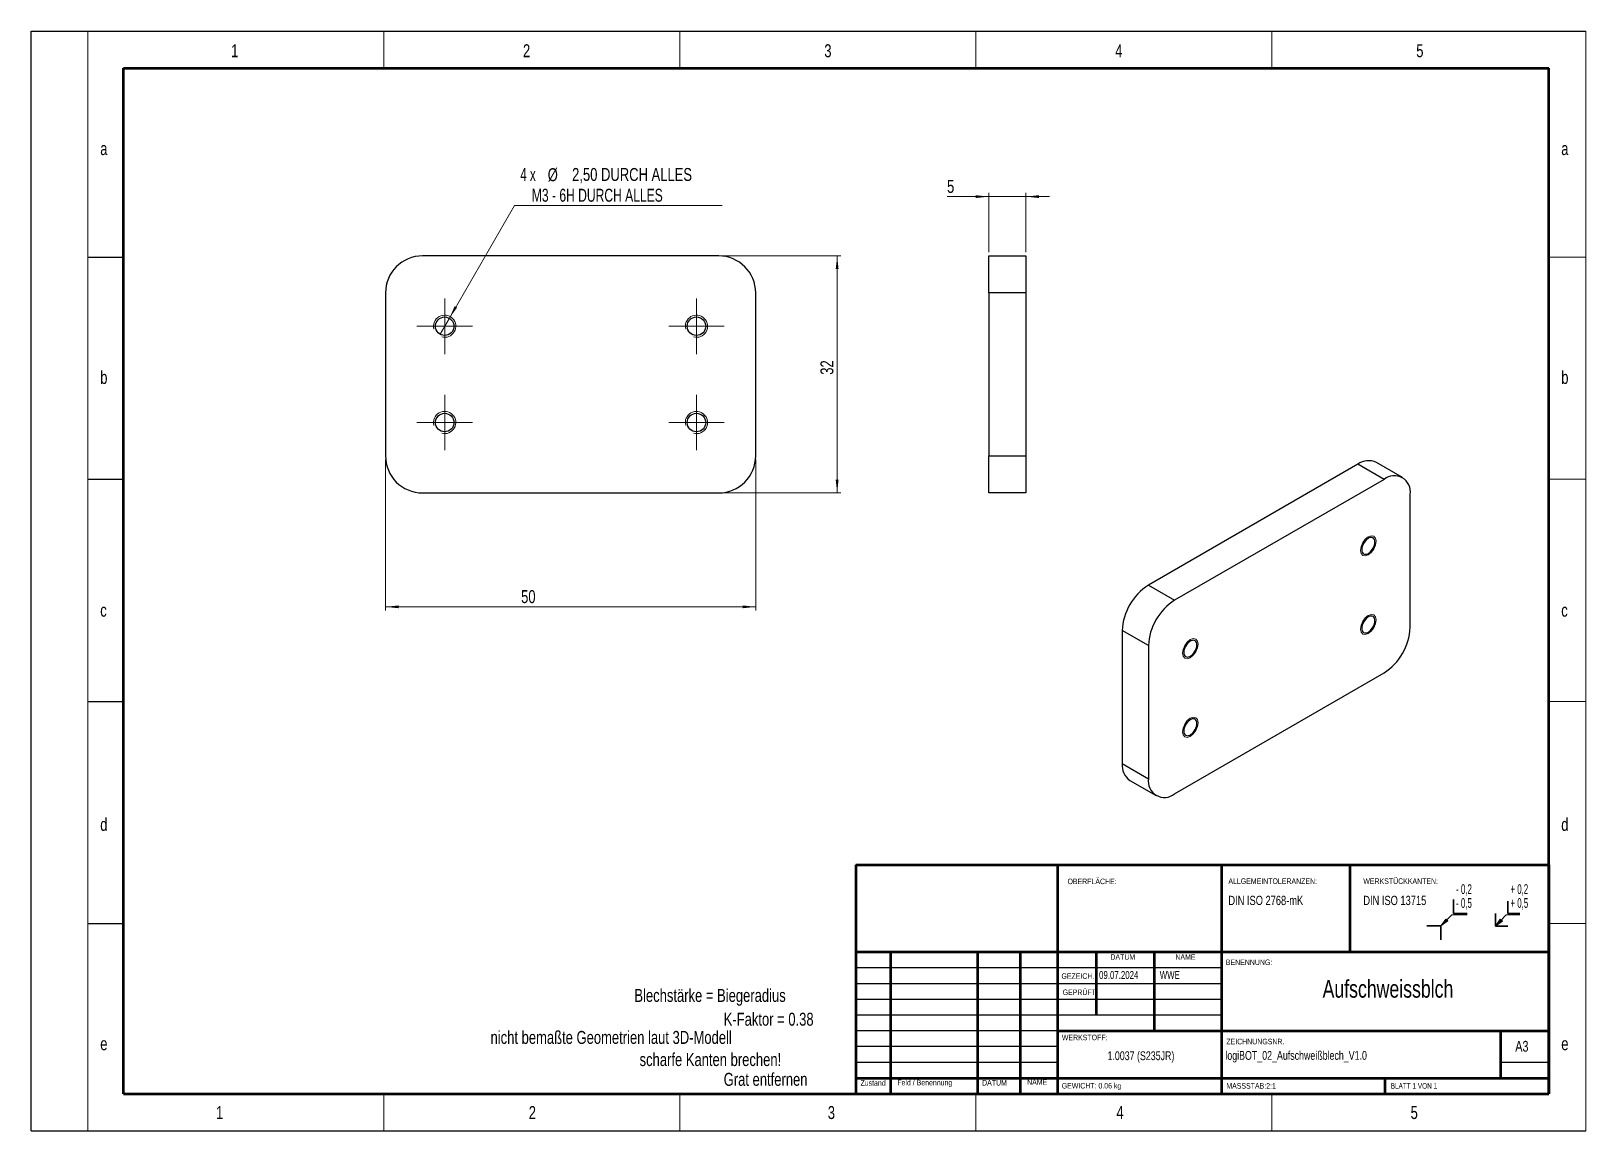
# Model space of a CAD drawing. Header units: millimetres. Extents: x 0 to 420, y 0 to 297.
import ezdxf

# ---------------------------------------------------------------- set-up
doc = ezdxf.new("R2010")
doc.units = ezdxf.units.MM
doc.header["$PDSIZE"] = -1
doc.styles.add('SLDTEXTSTYLE0', font='TXT', dxfattribs={"width": 0.605})
doc.styles.add('SLDTEXTSTYLE1', font='TXT', dxfattribs={"width": 0.75})
doc.styles.add('SLDTEXTSTYLE2', font='TXT', dxfattribs={"width": 0.692308})
doc.styles.add('SLDTEXTSTYLE3', font='TXT', dxfattribs={"width": 0.666667})
doc.styles.add('SLDTEXTSTYLE4', font='TXT', dxfattribs={"width": 0.697368})
doc.dimstyles.new('SLDDIMSTYLE0', dxfattribs={"dimtxt": 3.5, "dimasz": 3.556, "dimexe": 0, "dimexo": 0.0625, "dimgap": 0.875, "dimtad": 0, "dimtih": 1, "dimtoh": 1, "dimlfac": 0.5, "dimrnd": 1e-09, "dimzin": 4, "dimdsep": 46, "dimtxsty": 'SLDTEXTSTYLE1', "dimblk1": 'NONE', "dimsah": 1, "dimcen": 0, "dimadec": 0, "dimazin": 1, "dimtfac": 1, "dimtmove": 0, "dimatfit": 3, "dimldrblk": 'NONE', "dimfxl": 1, "dimfrac": 2, "dimtolj": 1, "dimtzin": 12, "dimarcsym": 0})
doc.dimstyles.new('SLDDIMSTYLE1', dxfattribs={"dimtxt": 3.5, "dimasz": 3.556, "dimexe": 0, "dimexo": 0.0625, "dimgap": 0.875, "dimtad": 1, "dimlfac": 0.5, "dimrnd": 1e-09, "dimzin": 12, "dimdsep": 46, "dimtxsty": 'SLDTEXTSTYLE1', "dimsah": 1, "dimcen": 0.09, "dimadec": 0, "dimazin": 3, "dimtfac": 1, "dimtofl": 0, "dimtmove": 0, "dimatfit": 3, "dimfxl": 1, "dimfrac": 2, "dimtolj": 1, "dimtzin": 12, "dimarcsym": 0})
doc.dimstyles.new('SLDDIMSTYLE2', dxfattribs={"dimtxt": 3.5, "dimasz": 3.556, "dimexe": 0, "dimexo": 0.0625, "dimgap": 0.875, "dimtad": 1, "dimlfac": 0.5, "dimrnd": 1e-09, "dimzin": 12, "dimdsep": 46, "dimtxsty": 'SLDTEXTSTYLE1', "dimsah": 1, "dimcen": 0.09, "dimadec": 0, "dimazin": 3, "dimtfac": 1, "dimtmove": 0, "dimatfit": 0, "dimfxl": 1, "dimfrac": 2, "dimtolj": 1, "dimtzin": 12, "dimarcsym": 0})

# ---------------------------------------------------------------- blocks, each defined once
blk = doc.blocks.new('SW_NOTE_0')
at = {"color": 0, "linetype": 'Continuous', "lineweight": 0, "insert": (0, 4.51), "char_height": 3.5, "attachment_point": 1, "style": 'SLDTEXTSTYLE0'}
blk.add_mtext('+ 0,5', dxfattribs=at)
blk = doc.blocks.new('SW_NOTE_0_1')
at = {"color": 0, "linetype": 'Continuous', "lineweight": 0, "insert": (0, 4.51), "char_height": 3.5, "attachment_point": 1, "style": 'SLDTEXTSTYLE0'}
blk.add_mtext('+ 0,2', dxfattribs=at)
blk = doc.blocks.new('SW_NOTE_0_2')
at = {"color": 0, "linetype": 'Continuous', "lineweight": 0, "insert": (0, 4.51), "char_height": 3.5, "attachment_point": 1, "style": 'SLDTEXTSTYLE0'}
blk.add_mtext('- 0,2', dxfattribs=at)
blk = doc.blocks.new('SW_NOTE_0_3')
at = {"color": 0, "linetype": 'Continuous', "lineweight": 0, "insert": (0, 4.51), "char_height": 3.5, "attachment_point": 1, "style": 'SLDTEXTSTYLE0'}
blk.add_mtext('- 0,5', dxfattribs=at)
blk = doc.blocks.new('Block3')
at = {"linetype": 'Continuous'}
for points in [[(735.45, 277.8), (737.92, 279.57), (737.22, 280.27)], [(755.16, 277.71), (757.62, 279.47), (756.78, 280.26)]]:
    blk.add_hatch(color=7, dxfattribs=at).paths.add_polyline_path(points, flags=0)
at = {"color": 7, "linetype": 'Continuous', "lineweight": 35}
for p, q in [((739.95, 287.3), (739.95, 282.3)), ((759.52, 286.66), (759.52, 282.3)), ((739.95, 282.3), (744.95, 282.3)), ((755.16, 277.71), (755.16, 282.3)), ((759.52, 282.3), (763.89, 282.3)), ((730.45, 277.8), (735.45, 277.8)), ((735.45, 277.8), (735.45, 272.8)), ((759.52, 277.71), (755.16, 277.71))]:
    blk.add_line(p, q, dxfattribs=at)
at = {"color": 7, "linetype": 'Continuous', "lineweight": 18}
for p, q in [((735.45, 277.8), (739.45, 281.8)), ((735.45, 277.8), (737.22, 280.27)), ((737.22, 280.27), (737.92, 279.57)), ((739.45, 281.8), (744.95, 281.8)), ((755.16, 277.71), (759.02, 281.8)), ((755.16, 277.71), (756.78, 280.26)), ((756.78, 280.26), (757.62, 279.47)), ((759.02, 281.8), (763.89, 281.8)), ((735.45, 277.8), (737.92, 279.57)), ((755.16, 277.71), (757.62, 279.47))]:
    blk.add_line(p, q, dxfattribs=at)
at = {"color": 7, "linetype": 'Continuous', "lineweight": 0}
for p in [(737.57, 279.92), (757.2, 279.87)]:
    blk.add_point(p, dxfattribs=at)
for name, p in [('SW_NOTE_0_2', (740.95, 288.28)), ('SW_NOTE_0_1', (760.52, 288.29)), ('SW_NOTE_0_3', (740.95, 283.28)), ('SW_NOTE_0', (760.52, 283.29))]:
    blk.add_blockref(name, p, dxfattribs=at)
blk = doc.blocks.new('SW_NOTE_0_4')
at = {"color": 0, "linetype": 'Continuous', "lineweight": 0, "attachment_point": 1, "style": 'SLDTEXTSTYLE1'}
for s, insert, char_height in [('ALLGEMEINTOLERANZEN:', (0, 1.93), 1.5), ('DIN ISO 2768-mK', (0, -2.78), 2.5)]:
    blk.add_mtext(s, dxfattribs=dict(at, insert=insert, char_height=char_height))
blk = doc.blocks.new('SW_NOTE_0_5')
at = {"color": 0, "linetype": 'Continuous', "lineweight": 0, "attachment_point": 1, "style": 'SLDTEXTSTYLE1'}
for s, insert, char_height in [('WERKSTÜCKKANTEN:', (0, 1.93), 1.5), ('DIN ISO 13715', (0, -2.78), 2.5)]:
    blk.add_mtext(s, dxfattribs=dict(at, insert=insert, char_height=char_height))
blk = doc.blocks.new('_D')
at = {"color": 7, "linetype": 'Continuous', "lineweight": 0}
for p, q in [((112.98, 219.46), (130.55, 249.9)), ((130.55, 249.9), (186.69, 249.9)), ((110.48, 215.13), (112.98, 219.46))]:
    blk.add_line(p, q, dxfattribs=at)
at = {"color": 7, "linetype": 'Continuous', "lineweight": 18}
blk.add_solid([(112.98, 219.46), (115.08, 222.35), (114.42, 222.73)], dxfattribs=at)
at = {"color": 7, "linetype": 'Continuous', "lineweight": 18, "char_height": 3.5, "attachment_point": 1}
for s, insert, style in [('4 x', (132.14, 260.03), 'SLDTEXTSTYLE3'), ('%%c', (139.55, 259.97), 'SLDTEXTSTYLE1'), ('2,50 DURCH ALLES', (146.14, 260.03), 'SLDTEXTSTYLE1'), ('M3 - 6H DURCH ALLES', (135.26, 254.42), 'SLDTEXTSTYLE4')]:
    blk.add_mtext(s, dxfattribs=dict(at, insert=insert, style=style))
blk = doc.blocks.new('_None')
blk = doc.blocks.new('_D_1')
at = {"color": 7, "linetype": 'Continuous', "lineweight": 0}
for p, q in [((186.73, 236.3), (218.73, 236.3)), ((217.73, 236.3), (217.73, 172.3)), ((186.73, 172.3), (218.73, 172.3))]:
    blk.add_line(p, q, dxfattribs=at)
at = {"color": 7, "linetype": 'Continuous', "lineweight": 18}
for points in [[(217.73, 236.3), (217.34, 232.74), (218.11, 232.74)], [(217.73, 172.3), (218.11, 175.85), (217.34, 175.85)]]:
    blk.add_solid(points, dxfattribs=at)
at = {"color": 7, "linetype": 'Continuous', "lineweight": 18, "insert": (213.21, 204.2), "char_height": 3.5, "attachment_point": 1, "rotation": 90, "style": 'SLDTEXTSTYLE1'}
blk.add_mtext('32', dxfattribs=at)
blk = doc.blocks.new('_D_2')
at = {"color": 7, "linetype": 'Continuous', "lineweight": 0}
for p, q in [((95.73, 181.3), (95.73, 140.53)), ((195.73, 181.3), (195.73, 140.53)), ((195.73, 141.53), (95.73, 141.53))]:
    blk.add_line(p, q, dxfattribs=at)
at = {"color": 7, "linetype": 'Continuous', "lineweight": 18}
for points in [[(95.73, 141.53), (99.28, 141.15), (99.28, 141.91)], [(195.73, 141.53), (192.17, 141.91), (192.17, 141.15)]]:
    blk.add_solid(points, dxfattribs=at)
at = {"color": 7, "linetype": 'Continuous', "lineweight": 18, "insert": (132.36, 146.04), "char_height": 3.5, "attachment_point": 1, "style": 'SLDTEXTSTYLE1'}
blk.add_mtext('50', dxfattribs=at)
blk = doc.blocks.new('SW_CENTERMARKSYMBOL_0')
at = {"color": 0, "linetype": 'Continuous', "lineweight": 18}
for p, q in [((0, 5), (0, 7.5)), ((0, 0), (0, 5)), ((-5, 0), (-7.5, 0)), ((0, 0), (-5, 0)), ((0, 0), (0, -5)), ((0, 0), (5, 0)), ((5, 0), (7.5, 0)), ((0, -5), (0, -7.5))]:
    blk.add_line(p, q, dxfattribs=at)
blk = doc.blocks.new('SW_CENTERMARKSYMBOL_1')
at = {"color": 0, "linetype": 'Continuous', "lineweight": 18}
for p, q in [((0, 5), (0, 7.5)), ((0, 0), (0, 5)), ((-5, 0), (-7.5, 0)), ((0, 0), (-5, 0)), ((0, 0), (0, -5)), ((0, 0), (5, 0)), ((5, 0), (7.5, 0)), ((0, -5), (0, -7.5))]:
    blk.add_line(p, q, dxfattribs=at)
blk = doc.blocks.new('SW_CENTERMARKSYMBOL_2')
at = {"color": 0, "linetype": 'Continuous', "lineweight": 18}
for p, q in [((0, 5), (0, 7.5)), ((0, 0), (0, 5)), ((-5, 0), (-7.5, 0)), ((0, 0), (-5, 0)), ((0, 0), (0, -5)), ((0, 0), (5, 0)), ((5, 0), (7.5, 0)), ((0, -5), (0, -7.5))]:
    blk.add_line(p, q, dxfattribs=at)
blk = doc.blocks.new('SW_CENTERMARKSYMBOL_3')
at = {"color": 0, "linetype": 'Continuous', "lineweight": 18}
for p, q in [((0, 5), (0, 7.5)), ((0, 0), (0, 5)), ((-5, 0), (-7.5, 0)), ((0, 0), (-5, 0)), ((0, 0), (0, -5)), ((0, 0), (5, 0)), ((5, 0), (7.5, 0)), ((0, -5), (0, -7.5))]:
    blk.add_line(p, q, dxfattribs=at)
blk = doc.blocks.new('_D_3')
at = {"color": 7, "linetype": 'Continuous', "lineweight": 0}
for p, q in [((258.7, 252.3), (247.41, 252.3)), ((258.7, 237.3), (258.7, 253.3)), ((258.7, 252.3), (268.7, 252.3)), ((268.7, 237.3), (268.7, 253.3)), ((268.7, 252.3), (275.05, 252.3))]:
    blk.add_line(p, q, dxfattribs=at)
at = {"color": 7, "linetype": 'Continuous', "lineweight": 18}
for points in [[(258.7, 252.3), (255.15, 252.68), (255.15, 251.92)], [(268.7, 252.3), (272.26, 251.92), (272.26, 252.68)]]:
    blk.add_solid(points, dxfattribs=at)
at = {"color": 7, "linetype": 'Continuous', "lineweight": 18, "insert": (247.41, 256.81), "char_height": 3.5, "attachment_point": 1, "style": 'SLDTEXTSTYLE1'}
blk.add_mtext('5', dxfattribs=at)

msp = doc.modelspace()

# ---------------------------------------------------------------- linework, layer by layer
at = {"color": 7, "linetype": 'Continuous', "lineweight": 25}
for p, q in [((0.004, 0.024), (0.004, 296.992)), ((0.004, 296.992), (419.975, 296.992)), ((15.338, 235.992), (25.004, 235.992)), ((185.726, 236.297), (105.726, 236.297)), ((258.701, 236.297), (268.701, 236.297)), ((258.701, 226.297), (258.701, 236.297)), ((268.701, 236.297), (268.701, 226.297)), ((95.726, 226.297), (95.726, 182.297)), ((195.726, 182.297), (195.726, 226.297)), ((268.701, 226.297), (258.701, 226.297)), ((258.701, 226.297), (258.701, 182.297)), ((268.701, 226.297), (268.701, 182.297)), ((258.701, 182.297), (268.701, 182.297)), ((258.701, 172.297), (258.701, 182.297)), ((268.701, 182.297), (268.701, 172.297)), ((358.373, 180.04), (301.804, 147.383)), ((365.444, 175.958), (358.373, 180.04)), ((370.444, 176.453), (363.373, 180.535)), ((15.338, 175.992), (25.004, 175.992)), ((105.726, 172.297), (185.726, 172.297)), ((268.701, 172.297), (258.701, 172.297)), ((365.444, 175.958), (308.875, 143.301)), ((372.515, 135.946), (372.515, 171.874)), ((301.804, 147.383), (308.875, 143.301)), ((301.804, 131.054), (294.733, 135.136)), ((294.733, 135.136), (294.733, 99.208)), ((301.804, 131.054), (301.804, 95.126)), ((308.875, 91.043), (365.444, 123.699)), ((15.338, 115.992), (25.004, 115.992)), ((294.733, 99.208), (301.804, 95.126)), ((296.805, 94.63), (303.876, 90.548)), ((15.338, 55.992), (25.004, 55.992)), ((321.575, 44.024), (222.775, 44.024)), ((321.575, 39.774), (222.775, 39.774)), ((321.575, 35.524), (222.775, 35.524)), ((321.575, 31.274), (222.775, 31.274)), ((277.375, 27.024), (222.775, 27.024)), ((277.375, 22.774), (222.775, 22.774)), ((277.375, 18.524), (222.775, 18.524)), ((409.975, 18.524), (396.975, 18.524)), ((0.004, 0.024), (419.975, 0.024))]:
    msp.add_line(p, q, dxfattribs=at)
at = {"color": 7, "linetype": 'Continuous', "lineweight": 18}
for p, q in [((15.338, 296.992), (15.338, 0.024)), ((95.3, 296.992), (95.3, 286.992)), ((175.262, 296.992), (175.262, 286.992)), ((255.224, 296.992), (255.224, 286.992)), ((335.186, 296.992), (335.186, 286.992)), ((419.975, 0.024), (419.975, 296.992)), ((409.975, 235.992), (419.975, 235.992)), ((409.975, 175.992), (419.975, 175.992)), ((409.975, 115.992), (419.975, 115.992)), ((409.975, 55.992), (419.975, 55.992)), ((95.3, 10.024), (95.3, 0.024)), ((175.262, 10.024), (175.262, 0.024)), ((255.224, 10.024), (255.224, 0.024)), ((335.186, 10.024), (335.186, 0.024))]:
    msp.add_line(p, q, dxfattribs=at)
at = {"color": 7, "linetype": 'Continuous', "lineweight": 50}
for p, q in [((25.004, 10.024), (25.004, 286.992)), ((25.004, 286.992), (409.975, 286.992)), ((409.975, 10.024), (409.975, 286.992)), ((222.775, 71.898), (409.975, 71.898)), ((222.775, 71.898), (222.775, 10.024)), ((277.375, 10.024), (277.375, 71.898)), ((321.575, 71.898), (321.575, 10.024)), ((356.167, 71.898), (356.167, 48.274)), ((409.975, 71.898), (409.975, 10.024)), ((409.975, 48.274), (222.775, 48.274)), ((232.177, 48.274), (232.177, 10.024)), ((255.668, 48.274), (255.668, 10.024)), ((267.174, 48.274), (267.174, 10.024)), ((287.775, 31.274), (287.775, 48.274)), ((303.375, 48.274), (303.375, 27.024)), ((277.375, 27.024), (409.975, 27.024)), ((396.975, 14.274), (396.975, 27.024)), ((222.775, 14.274), (409.975, 14.274)), ((365.775, 10.024), (365.775, 14.274)), ((25.004, 10.024), (409.975, 10.024))]:
    msp.add_line(p, q, dxfattribs=at)
at = {"color": 7, "linetype": 'Continuous', "lineweight": 18, "flags": 128}
for points in [[(361.201, 155.545), (360.39, 155.262), (359.701, 155.396), (359.242, 155.925), (359.08, 156.77), (359.242, 157.8), (359.701, 158.86), (360.39, 159.789), (361.201, 160.444), (362.013, 160.726), (362.701, 160.592), (363.161, 160.063), (363.323, 159.219), (363.161, 158.188), (362.701, 157.128), (362.013, 156.2), (361.201, 155.545)], [(361.201, 134.314), (360.39, 134.032), (359.701, 134.166), (359.242, 134.695), (359.08, 135.539), (359.242, 136.57), (359.701, 137.63), (360.39, 138.559), (361.201, 139.214), (362.013, 139.496), (362.701, 139.362), (363.161, 138.833), (363.323, 137.989), (363.161, 136.958), (362.701, 135.898), (362.013, 134.97), (361.201, 134.314)], [(313.118, 127.787), (312.306, 127.504), (311.618, 127.638), (311.158, 128.167), (310.997, 129.012), (311.158, 130.042), (311.618, 131.102), (312.306, 132.031), (313.118, 132.686), (313.93, 132.968), (314.618, 132.834), (315.078, 132.305), (315.239, 131.461), (315.078, 130.43), (314.618, 129.37), (313.93, 128.442), (313.118, 127.787)], [(313.118, 106.557), (312.306, 106.274), (311.618, 106.408), (311.158, 106.937), (310.997, 107.782), (311.158, 108.812), (311.618, 109.872), (312.306, 110.801), (313.118, 111.456), (313.93, 111.738), (314.618, 111.604), (315.078, 111.075), (315.239, 110.231), (315.078, 109.2), (314.618, 108.14), (313.93, 107.212), (313.118, 106.557)]]:
    msp.add_lwpolyline(points, dxfattribs=at)
at = {"color": 7, "linetype": 'Continuous', "lineweight": 25, "flags": 128}
for points in [[(362.969, 159.015), (362.939, 159.372), (362.85, 159.683), (362.704, 159.936), (362.508, 160.124), (362.267, 160.238), (361.989, 160.276), (361.685, 160.237), (361.365, 160.121), (361.038, 159.933), (360.718, 159.678), (360.413, 159.367), (360.136, 159.008), (359.895, 158.615), (359.698, 158.201), (359.553, 157.78), (359.464, 157.366), (359.434, 156.974), (359.464, 156.616), (359.553, 156.305), (359.698, 156.052), (359.895, 155.865), (360.136, 155.75), (360.413, 155.712), (360.718, 155.751), (361.038, 155.867), (361.365, 156.056), (361.685, 156.31), (361.989, 156.622), (362.267, 156.98), (362.508, 157.373), (362.704, 157.787), (362.85, 158.208), (362.939, 158.622), (362.969, 159.015)], [(362.969, 137.785), (362.939, 138.142), (362.85, 138.453), (362.704, 138.706), (362.508, 138.894), (362.267, 139.008), (361.989, 139.046), (361.685, 139.007), (361.365, 138.891), (361.038, 138.703), (360.718, 138.448), (360.413, 138.137), (360.136, 137.778), (359.895, 137.385), (359.698, 136.971), (359.553, 136.55), (359.464, 136.136), (359.434, 135.744), (359.464, 135.386), (359.553, 135.075), (359.698, 134.822), (359.895, 134.635), (360.136, 134.52), (360.413, 134.482), (360.718, 134.521), (361.038, 134.637), (361.365, 134.826), (361.685, 135.08), (361.989, 135.392), (362.267, 135.75), (362.508, 136.143), (362.704, 136.557), (362.85, 136.978), (362.939, 137.392), (362.969, 137.785)], [(314.886, 131.257), (314.856, 131.615), (314.767, 131.925), (314.621, 132.179), (314.425, 132.366), (314.183, 132.48), (313.906, 132.519), (313.602, 132.479), (313.281, 132.363), (312.955, 132.175), (312.634, 131.92), (312.33, 131.609), (312.053, 131.25), (311.812, 130.857), (311.615, 130.443), (311.47, 130.022), (311.38, 129.608), (311.35, 129.216), (311.38, 128.858), (311.47, 128.547), (311.615, 128.294), (311.812, 128.107), (312.053, 127.992), (312.33, 127.954), (312.634, 127.994), (312.955, 128.109), (313.281, 128.298), (313.602, 128.552), (313.906, 128.864), (314.183, 129.222), (314.425, 129.615), (314.621, 130.029), (314.767, 130.45), (314.856, 130.864), (314.886, 131.257)], [(314.886, 110.027), (314.856, 110.384), (314.767, 110.695), (314.621, 110.949), (314.425, 111.136), (314.183, 111.25), (313.906, 111.288), (313.602, 111.249), (313.281, 111.133), (312.955, 110.945), (312.634, 110.69), (312.33, 110.379), (312.053, 110.02), (311.812, 109.627), (311.615, 109.213), (311.47, 108.792), (311.38, 108.378), (311.35, 107.986), (311.38, 107.628), (311.47, 107.317), (311.615, 107.064), (311.812, 106.877), (312.053, 106.762), (312.33, 106.724), (312.634, 106.764), (312.955, 106.879), (313.281, 107.068), (313.602, 107.322), (313.906, 107.634), (314.183, 107.992), (314.425, 108.385), (314.621, 108.799), (314.767, 109.22), (314.856, 109.634), (314.886, 110.027)]]:
    msp.add_lwpolyline(points, dxfattribs=at)
at = {"color": 7, "linetype": 'Continuous', "lineweight": 25}
for centre in [(111.726, 217.297), (179.726, 217.297), (111.726, 191.297), (179.726, 191.297)]:
    msp.add_circle(centre, 2.5, dxfattribs=at)
for centre, radius, start, end in [((105.726, 226.297), 10, 90, 180), ((185.726, 226.297), 10, 0, 90), ((105.726, 182.297), 10, 180, 270), ((185.726, 182.297), 10, 270, 0), ((361.294, 176.037), 4.955, 65.19466, 126.1158), ((368.194, 172.555), 4.375, 351.04758, 128.94167), ((310.053, 134.456), 15.335, 122.54181, 177.45819), ((317.125, 130.374), 15.335, 122.54186, 177.45814), ((357.195, 136.627), 15.335, 302.54186, 357.45814), ((299.735, 98.713), 5.026, 174.3465, 234.34132), ((306.126, 94.445), 4.375, 171.04758, 308.94167)]:
    msp.add_arc(centre, radius, start, end, dxfattribs=at)
at = {"color": 7, "linetype": 'Continuous', "lineweight": 18}
for centre in [(111.726, 217.297), (179.726, 217.297), (111.726, 191.297), (179.726, 191.297)]:
    msp.add_arc(centre, 3, 255, 195, dxfattribs=at)

# ---------------------------------------------------------------- block references
at = {"color": 7, "linetype": 'Continuous', "lineweight": 0}
for name, p in [('SW_CENTERMARKSYMBOL_3', (111.726, 217.297)), ('SW_CENTERMARKSYMBOL_2', (179.726, 217.297)), ('SW_CENTERMARKSYMBOL_0', (111.726, 191.297)), ('SW_CENTERMARKSYMBOL_1', (179.726, 191.297)), ('SW_NOTE_0_4', (323.407, 66.285)), ('SW_NOTE_0_5', (359.854, 66.285))]:
    msp.add_blockref(name, p, dxfattribs=at)
at = {"color": 7, "linetype": 'Continuous', "xscale": 0.75, "yscale": 0.75, "zscale": 0.75}
msp.add_blockref('Block3', (-170.787, -152.974), dxfattribs=at)

# ---------------------------------------------------------------- texts
at = {"color": 7, "linetype": 'Continuous', "lineweight": 0}
for s, insert, char_height, attachment_point, style in [('1', (54.045, 293.436), 3.5, 1, 'SLDTEXTSTYLE1'), ('2', (132.859, 293.436), 3.5, 1, 'SLDTEXTSTYLE1'), ('3', (214.256, 293.436), 3.5, 1, 'SLDTEXTSTYLE1'), ('4', (292.836, 293.436), 3.5, 1, 'SLDTEXTSTYLE1'), ('5', (374.145, 293.436), 3.5, 1, 'SLDTEXTSTYLE1'), ('a', (18.679, 267.017), 3.5, 1, 'SLDTEXTSTYLE1'), ('a', (413.315, 267.017), 3.5, 1, 'SLDTEXTSTYLE1'), ('b', (18.679, 205.231), 3.5, 1, 'SLDTEXTSTYLE1'), ('b', (413.315, 205.231), 3.5, 1, 'SLDTEXTSTYLE1'), ('c', (18.679, 142.374), 3.5, 1, 'SLDTEXTSTYLE1'), ('c', (413.315, 142.374), 3.5, 1, 'SLDTEXTSTYLE1'), ('d', (18.679, 84.517), 3.5, 1, 'SLDTEXTSTYLE1'), ('d', (413.315, 84.517), 3.5, 1, 'SLDTEXTSTYLE1'), ('OBERFLÄCHE:', (279.951, 68.151), 1.5, 1, 'SLDTEXTSTYLE1'), ('DATUM', (291.536, 47.726), 1.5, 1, 'SLDTEXTSTYLE1'), ('NAME', (309.084, 47.726), 1.5, 1, 'SLDTEXTSTYLE1'), ('BENENNUNG:', (322.731, 46.302), 1.5, 1, 'SLDTEXTSTYLE1'), ('GEZEICH.', (278.316, 42.584), 1.5, 1, 'SLDTEXTSTYLE1'), ('09.07.2024', (288.472, 43.173), 2.1167, 1, 'SLDTEXTSTYLE1'), ('WWE', (304.868, 43.199), 2.1167, 1, 'SLDTEXTSTYLE1'), ('Blechstärke = Biegeradius', (162.956, 38.351), 3.5, 1, 'SLDTEXTSTYLE1'), ('GEPRÜFT', (278.64, 38.199), 1.5, 1, 'SLDTEXTSTYLE1'), ('Aufschweissblch', (366.508, 40.756), 4.7625, 2, 'SLDTEXTSTYLE1'), ('K-Faktor = 0.38', (187.081, 31.93), 3.5, 1, 'SLDTEXTSTYLE1'), ('nicht bemaßte Geometrien laut 3D-Modell', (124.11, 27.015), 3.5, 1, 'SLDTEXTSTYLE1'), ('WERKSTOFF:', (278.421, 26.01), 1.5, 1, 'SLDTEXTSTYLE1'), ('e', (18.679, 25.307), 3.5, 1, 'SLDTEXTSTYLE1'), ('scharfe Kanten brechen!', (164.366, 21.036), 3.5, 1, 'SLDTEXTSTYLE1'), ('1.0037 (S235JR)', (299.784, 21.509), 2.38125, 2, 'SLDTEXTSTYLE1'), ('logiBOT_02_Aufschweißblech_V1.0', (322.588, 21.598), 2.38125, 1, 'SLDTEXTSTYLE1'), ('ZEICHNUNGSNR.', (322.849, 24.892), 1.5, 1, 'SLDTEXTSTYLE1'), ('A3', (400.896, 24.324), 2.9104, 1, 'SLDTEXTSTYLE1'), ('e', (413.315, 25.307), 3.5, 1, 'SLDTEXTSTYLE1'), ('Grat entfernen', (187.081, 15.693), 3.5, 1, 'SLDTEXTSTYLE1'), ('Zustand', (224.035, 13.723), 1.5, 1, 'SLDTEXTSTYLE1'), ('Feld / Benennung', (233.972, 13.814), 1.5, 1, 'SLDTEXTSTYLE1'), ('DATUM', (256.885, 13.777), 1.5, 1, 'SLDTEXTSTYLE1'), ('NAME', (269.035, 13.964), 1.5, 1, 'SLDTEXTSTYLE1'), ('GEWICHT: 0.06 kg', (278.393, 12.973), 1.4986, 1, 'SLDTEXTSTYLE1'), ('MASSSTAB:2:1', (322.849, 12.924), 1.5, 1, 'SLDTEXTSTYLE1'), ('BLATT 1 VON 1', (367.254, 12.924), 1.5, 1, 'SLDTEXTSTYLE2'), ('1', (49.926, 6.722), 3.5, 1, 'SLDTEXTSTYLE1'), ('2', (134.423, 6.722), 3.5, 1, 'SLDTEXTSTYLE1'), ('3', (215.194, 6.722), 3.5, 1, 'SLDTEXTSTYLE1'), ('4', (293.141, 6.722), 3.5, 1, 'SLDTEXTSTYLE1'), ('5', (372.627, 6.722), 3.5, 1, 'SLDTEXTSTYLE1')]:
    msp.add_mtext(s, dxfattribs=dict(at, insert=insert, char_height=char_height, attachment_point=attachment_point, style=style))

# ---------------------------------------------------------------- dimensions: what is measured, and where the dimension line sits
at = {"color": 7, "linetype": 'Continuous', "lineweight": 18}
dim = msp.add_diameter_dim_2p(p1=(110.476, 215.131), p2=(112.976, 219.462), text='4 x <> DURCH ALLES\\PM3 - 6H DURCH ALLES\\P', dimstyle='SLDDIMSTYLE0', dxfattribs=at)
dim.commit()
dim.dimension.update_dxf_attribs({"geometry": '_D', "text_midpoint": (159.415, 255.487), "dimtype": 163})
for base, p1, p2, dimstyle, picture, middle in [((268.701, 252.297), (258.701, 236.297), (268.701, 236.297), 'SLDDIMSTYLE2', '_D_3', (248.701, 252.297)), ((95.726, 141.532), (195.726, 182.297), (95.726, 182.297), 'SLDDIMSTYLE1', '_D_2', (134.943, 141.532))]:
    dim = msp.add_linear_dim(base=base, p1=p1, p2=p2, dimstyle=dimstyle, dxfattribs=at)
    dim.commit()
    dim.dimension.update_dxf_attribs({"geometry": picture, "text_midpoint": middle, "dimtype": 160})
dim = msp.add_linear_dim(base=(217.726, 172.297), p1=(185.726, 236.297), p2=(185.726, 172.297), angle=90, dimstyle='SLDDIMSTYLE1', dxfattribs=at)
dim.commit()
dim.dimension.update_dxf_attribs({"geometry": '_D_1', "text_midpoint": (217.726, 206.789), "dimtype": 160})

doc.saveas('drawing.dxf')
